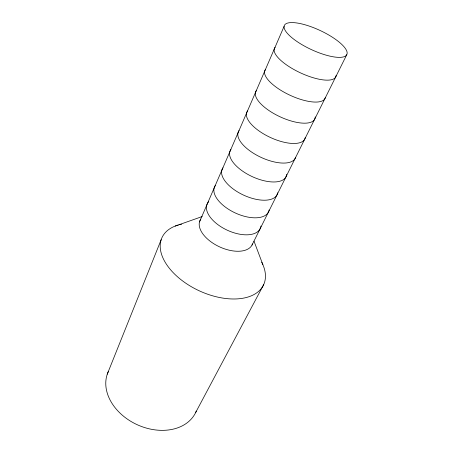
<?xml version="1.0" encoding="UTF-8"?>
<svg xmlns="http://www.w3.org/2000/svg" width="453" height="453" viewBox="0 0 453 453"><rect width="100%" height="100%" fill="white"/><g stroke="black" fill="none" stroke-linecap="round" stroke-linejoin="round"><path stroke-width="0.68" d="M107.265 374.172L161.189 239.648M199.496 221.919L284.082 26.387M252.004 245.084L346.755 54.734A34.473 10.504 25 0 0 304.501 24.632A34.473 10.504 25 0 0 295.583 40.538A34.473 10.504 25 0 0 346.755 54.734M195.724 412.394L263.652 284.682M175.283 226.041L202.191 216.545M254.008 241.177L262.848 264.609M196.302 411.103A48.239 36.076 24.9 0 1 137.582 424.88A48.239 36.076 24.9 0 1 108.324 371.539M261.715 262.225A56.019 32.644 24.9 0 1 237.666 298.861A56.019 32.644 24.9 0 1 169.49 268.448A56.019 32.644 24.9 0 1 178.318 225.022M179.598 224.677A56.019 32.644 24.9 0 1 181.568 224.235M252.502 243.952A28.771 15.753 24.9 0 1 218.878 246.54A28.771 15.753 24.9 0 1 200.781 219.11M260.956 226.036A29.252 15.419 24.9 0 1 227.123 230.135A29.252 15.419 24.9 0 1 208.714 201.636M269.139 209.994A29.756 15.045 24.9 0 1 235.662 213.142A29.756 15.045 24.9 0 1 215.322 185.504M277.712 192.763A30.272 14.638 24.9 0 1 243.963 195.294A30.272 14.638 24.9 0 1 222.972 167.825M286.653 174.348A30.81 14.196 24.9 0 1 253.125 177.032A30.81 14.196 24.9 0 1 230.888 149.524M295.611 157.248A31.365 13.709 24.9 0 1 260.673 157.197A31.365 13.709 24.9 0 1 239.093 130.56M305.288 137.423A31.942 13.177 24.9 0 1 270.639 137.593A31.942 13.177 24.9 0 1 247.598 110.906M315.22 116.902A32.537 12.593 25 0 1 280.99 117.214A32.537 12.593 25 0 1 256.421 90.521M325.333 97.52A33.16 11.959 25 0 1 289.541 95.017A33.16 11.959 25 0 1 265.571 69.36M336.098 75.498A33.805 11.263 25 0 1 300.69 72.967A33.805 11.263 25 0 1 275.084 47.378"/></g></svg>
